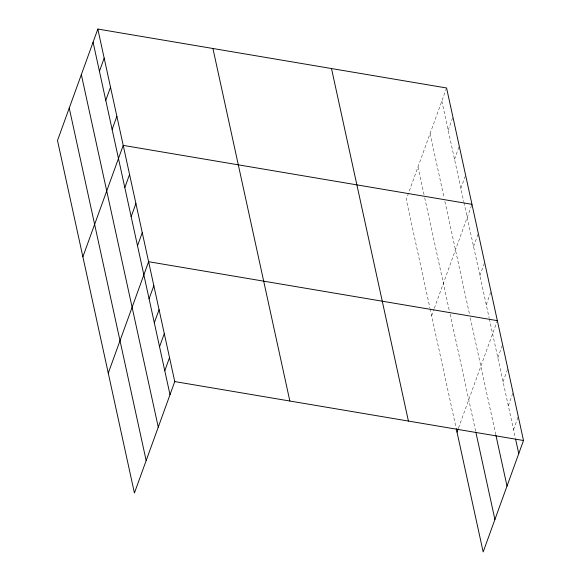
<?xml version="1.0" encoding="UTF-8"?>
<svg xmlns="http://www.w3.org/2000/svg" width="581" height="581" viewBox="0 0 581 581"><rect width="100%" height="100%" fill="white"/><g stroke="black" fill="none" stroke-linecap="round" stroke-linejoin="round"><path stroke-width="0.44" stroke-dasharray="2.9 2.18" d="M446.578 87.992L406.242 199.428L429.896 307.828M448.176 130.202L452.926 117.071M454.516 159.288L458.975 146.978M460.864 188.367L465.323 176.058M431.625 315.759L434.036 309.107M434.334 308.271L471.968 204.323M473.559 246.533L478.308 233.402M479.906 275.619L484.358 263.309M486.253 304.698L490.705 292.388M458.518 427.936L497.351 320.654M497.83 357.758L502.58 344.627M503.059 381.732L507.518 369.414M508.288 405.698L512.747 393.388M513.517 429.671L518.274 416.541M441.829 101.123L463.747 201.592M463.943 202.471L489.137 317.923M489.325 318.802L515.391 438.234M430.085 133.565L444.124 197.896M444.893 201.425L469.506 314.227M470.276 317.756L495.796 434.719M417.986 166.987L424.333 196.066M424.718 197.83L449.716 312.404M450.101 314.161L475.665 431.327M430.085 308.707L456.049 427.689"/><path stroke-width="0.87" d="M97.833 29.05L57.497 140.486L134.422 493.008L174.758 381.572L97.833 29.05L446.578 87.992L523.503 440.514L483.167 551.95L456.238 428.567M99.431 71.267L104.181 58.136M105.771 100.346L110.528 87.215M112.118 129.432L116.875 116.302M82.88 256.824L123.223 145.381L471.968 204.323M124.813 187.598L129.57 174.467M131.161 216.677L135.91 203.546M137.508 245.763L142.258 232.632M108.262 373.155L148.605 261.711L497.351 320.654M149.085 298.816L153.834 285.685M154.314 322.789L159.071 309.658M159.543 346.763L164.3 333.632M164.779 370.729L169.529 357.598M457.007 432.09L458.213 428.763M174.758 381.572L523.503 440.514M515.572 439.091L518.753 453.645M495.985 435.576L507.01 486.086M475.854 432.184L494.91 519.508M331.497 68.536L408.421 421.065M212.922 48.499L289.846 401.021M93.083 42.181L170.008 394.702M81.34 74.622L158.264 427.144M69.241 108.044L146.165 460.573"/></g></svg>
